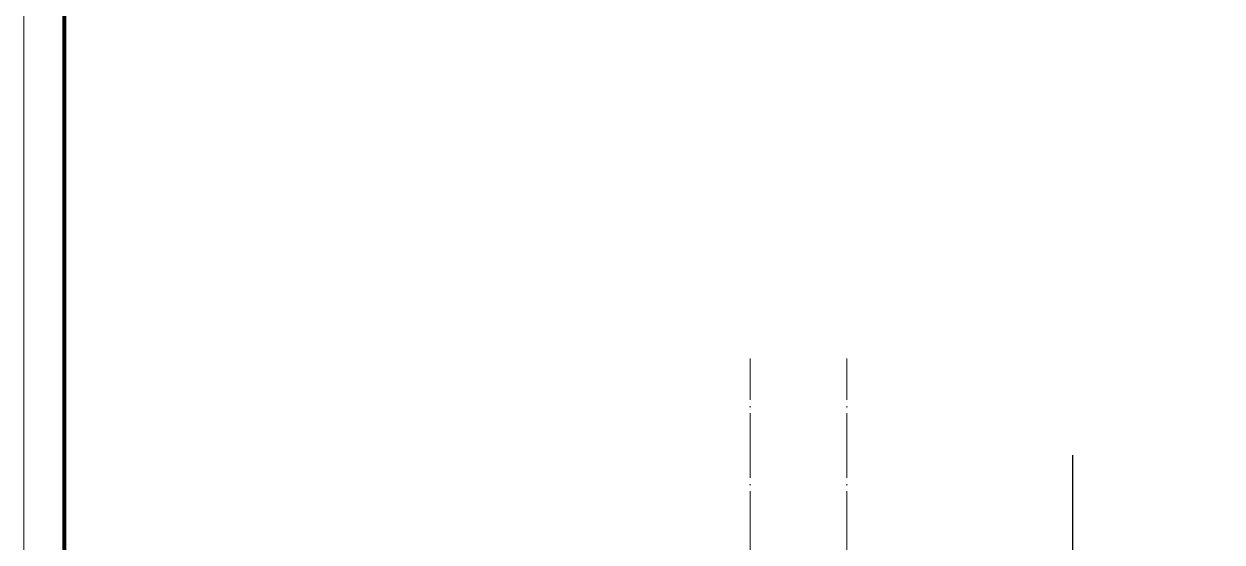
# Model space of a CAD drawing. Extents: x -668857 to 185752, y -270966 to 286822.
# Drawn here: x 14251 to 21676, y 138726 to 141938 of the extents above; entities that cross this region are included whole.
import ezdxf

# ---------------------------------------------------------------- set-up
doc = ezdxf.new("R2010")
doc.units = 0
doc.header["$LTSCALE"] = 1000
doc.linetypes.add('DOTE', pattern=[2.42, 2, -0.2, 0.02, -0.2])
doc.layers.get('0').update_dxf_attribs({"linetype": 'CONTINUOUS'})
doc.layers.add('DIM_SYMB', color=3, linetype='CONTINUOUS')
doc.layers.add('DOTE', color=19, linetype='DOTE', lineweight=9)
doc.layers.add('图框', color=9, linetype='CONTINUOUS', lineweight=18)

# ---------------------------------------------------------------- blocks, each defined once
blk = doc.blocks.new('GFDDDDRG')
at = {"layer": '图框'}
blk.add_lwpolyline([(923310, -107437), (923310, -159999), (893610, -159999), (893610, -107437)], close=True, dxfattribs=at)
blk.add_lwpolyline([(923310, -107437), (923310, -159999), (893610, -159999), (893610, -107437)], close=True, dxfattribs=at)
at = {"layer": '图框', "const_width": 50}
blk.add_lwpolyline([(894110, -159499), (922810, -159499), (922810, -108687), (894110, -108687)], close=True, dxfattribs=at)
blk = doc.blocks.new('20210902.15310509')
at = {"layer": 'DOTE', "color": 1, "linetype": 'DOTE', "ltscale": 0.2}
for p, q in [((79213.2, -133245.9), (79213.2, -115565.9)), ((79813.2, -133245.9), (79813.2, -115565.9))]:
    blk.add_line(p, q, dxfattribs=at)

msp = doc.modelspace()

# ---------------------------------------------------------------- linework, layer by layer
at = {"layer": 'DIM_SYMB'}
msp.add_lwpolyline([(20750.07, 139264.56), (20750.07, 130602.68), (20802.57, 130583.58), (20697.57, 130565.06), (20750.07, 130546.43), (20750.07, 121884.56)], dxfattribs=at)

# ---------------------------------------------------------------- block references
at = {"xscale": 0.5, "yscale": 0.5, "zscale": 0.5}
msp.add_blockref('GFDDDDRG', (-432553.44, 198011.07), dxfattribs=at)
at = {"layer": 'DOTE'}
msp.add_blockref('20210902.15310509', (-60461.63, 255430.45), dxfattribs=at)

doc.saveas('drawing.dxf')
